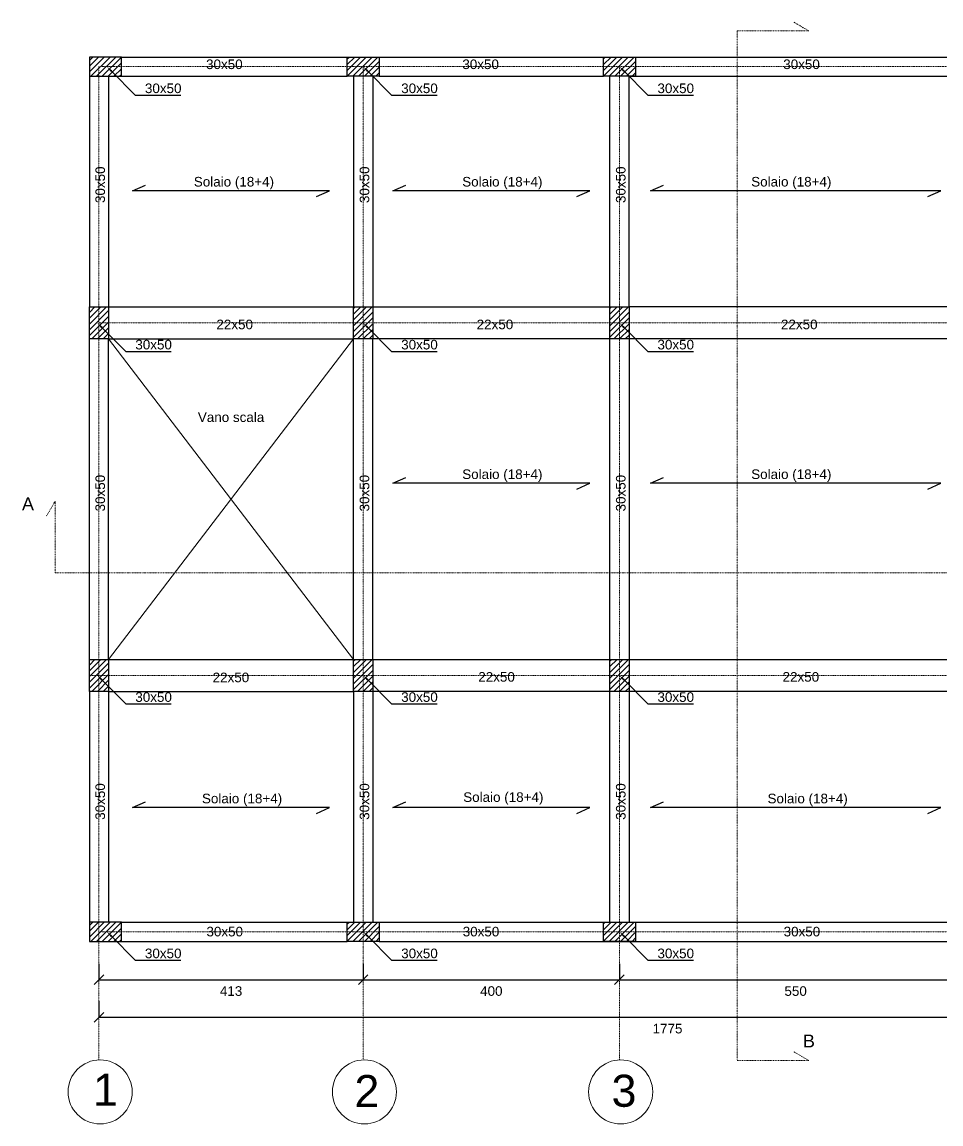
# Model space of a CAD drawing. Header units: millimetres. Extents: x -455371 to 117772, y -78417 to 116564.
# Drawn here: x -91593 to -77249, y -22450 to -5254 of the extents above; entities that cross this region are included whole.
import ezdxf
from ezdxf import colors
from ezdxf.entities.mleader import LeaderData, LeaderLine
from ezdxf.math import Vec2, Vec3

# ---------------------------------------------------------------- set-up
doc = ezdxf.new("R2010")
doc.units = ezdxf.units.MM
doc.linetypes.add('TRATTOPUNTO', pattern=[25.4, 12.7, -6.35, 0, -6.35])
doc.layers.get('0').update_dxf_attribs({"color": 255})
for name, color, linetype, lineweight in [('Cls', 7, 'Continuous', 25), ('fili fissi', 210, 'Continuous', 18), ('fili fissi tratteggiati', 210, 'TRATTOPUNTO', 18), ('quote', 5, 'Continuous', 15), ('Scritte', 7, 'Continuous', 15)]:
    doc.layers.add(name, color=color, linetype=linetype, lineweight=lineweight)
doc.layers.add('RETINI', color=253, linetype='Continuous')
doc.styles.get("Standard").update_dxf_attribs({"font": 'arial.ttf'})
doc.dimstyles.new('scala1 a 100', dxfattribs={"dimtxt": 150, "dimasz": 150, "dimexe": 0.18, "dimexo": 250, "dimgap": 100, "dimtad": 2, "dimdec": 0, "dimlfac": 0.1, "dimzin": 0, "dimdsep": 46, "dimtxsty": 'Standard', "dimblk": 'OBLIQUE', "dimcen": -100, "dimadec": 0, "dimazin": 0, "dimtfac": 1, "dimtdec": 0, "dimtofl": 0, "dimtmove": 0, "dimatfit": 3, "dimfxl": 250, "dimfxlon": 1, "dimtolj": 1, "dimtzin": 0, "dimarcsym": 0})

# ---------------------------------------------------------------- blocks, each defined once
blk = doc.blocks.new('_Oblique')
at = {"color": 0, "linetype": 'ByBlock', "lineweight": -2}
blk.add_line((-0.5, -0.5), (0.5, 0.5), dxfattribs=at)
blk = doc.blocks.new('*D2132')
at = {"layer": 'Defpoints', "color": 0, "transparency": 16777216}
for p in [(-90393, -19450), (-86268, -19450), (-86268, -20200)]:
    blk.add_point(p, dxfattribs=at)
at = {"layer": 'quote', "color": 0, "lineweight": -2, "transparency": 16777216}
for p, q in [((-90393, -19950), (-90393, -20200)), ((-86268, -19950), (-86268, -20200)), ((-90393, -20200), (-86268, -20200))]:
    blk.add_line(p, q, dxfattribs=at)
at = {"layer": 'quote', "color": 0, "lineweight": -2, "transparency": 16777216, "xscale": 150, "yscale": 150, "zscale": 150, "rotation": 180}
blk.add_blockref('_Oblique', (-90393, -20200), dxfattribs=at)
at = {"layer": 'quote', "color": 0, "lineweight": -2, "transparency": 16777216, "xscale": 150, "yscale": 150, "zscale": 150}
blk.add_blockref('_Oblique', (-86268, -20200), dxfattribs=at)
at = {"layer": 'quote', "color": 0, "transparency": 16777216, "insert": (-88330, -20377), "char_height": 150, "attachment_point": 5}
blk.add_mtext('\\A1;413', dxfattribs=at)
blk = doc.blocks.new('*D2133')
at = {"layer": 'Defpoints', "color": 0, "transparency": 16777216}
for p in [(-86268, -19450), (-82268, -19450), (-82268, -20200)]:
    blk.add_point(p, dxfattribs=at)
at = {"layer": 'quote', "color": 0, "lineweight": -2, "transparency": 16777216}
for p, q in [((-86268, -19950), (-86268, -20200)), ((-82268, -19950), (-82268, -20200)), ((-86268, -20200), (-82268, -20200))]:
    blk.add_line(p, q, dxfattribs=at)
at = {"layer": 'quote', "color": 0, "lineweight": -2, "transparency": 16777216, "xscale": 150, "yscale": 150, "zscale": 150, "rotation": 180}
blk.add_blockref('_Oblique', (-86268, -20200), dxfattribs=at)
at = {"layer": 'quote', "color": 0, "lineweight": -2, "transparency": 16777216, "xscale": 150, "yscale": 150, "zscale": 150}
blk.add_blockref('_Oblique', (-82268, -20200), dxfattribs=at)
at = {"layer": 'quote', "color": 0, "transparency": 16777216, "insert": (-84268, -20377), "char_height": 150, "attachment_point": 5}
blk.add_mtext('\\A1;400', dxfattribs=at)
blk = doc.blocks.new('*D2134')
at = {"layer": 'Defpoints', "color": 0, "transparency": 16777216}
for p in [(-82268, -19450), (-76768, -19450), (-76768, -20200)]:
    blk.add_point(p, dxfattribs=at)
at = {"layer": 'quote', "color": 0, "lineweight": -2, "transparency": 16777216}
for p, q in [((-82268, -19950), (-82268, -20200)), ((-76768, -19950), (-76768, -20200)), ((-82268, -20200), (-76768, -20200))]:
    blk.add_line(p, q, dxfattribs=at)
at = {"layer": 'quote', "color": 0, "lineweight": -2, "transparency": 16777216, "xscale": 150, "yscale": 150, "zscale": 150, "rotation": 180}
blk.add_blockref('_Oblique', (-82268, -20200), dxfattribs=at)
at = {"layer": 'quote', "color": 0, "lineweight": -2, "transparency": 16777216, "xscale": 150, "yscale": 150, "zscale": 150}
blk.add_blockref('_Oblique', (-76768, -20200), dxfattribs=at)
at = {"layer": 'quote', "color": 0, "transparency": 16777216, "insert": (-79518, -20377), "char_height": 150, "attachment_point": 5}
blk.add_mtext('\\A1;550', dxfattribs=at)
blk = doc.blocks.new('*D2136')
at = {"layer": 'Defpoints', "color": 0, "transparency": 16777216}
for p in [(-90393, -19450), (-72643, -19450), (-72643, -20786)]:
    blk.add_point(p, dxfattribs=at)
at = {"layer": 'quote', "color": 0, "lineweight": -2, "transparency": 16777216}
for p, q in [((-90393, -20536), (-90393, -20786)), ((-72643, -20536), (-72643, -20786)), ((-90393, -20786), (-72643, -20786))]:
    blk.add_line(p, q, dxfattribs=at)
at = {"layer": 'quote', "color": 0, "lineweight": -2, "transparency": 16777216, "xscale": 150, "yscale": 150, "zscale": 150, "rotation": 180}
blk.add_blockref('_Oblique', (-90393, -20786), dxfattribs=at)
at = {"layer": 'quote', "color": 0, "lineweight": -2, "transparency": 16777216, "xscale": 150, "yscale": 150, "zscale": 150}
blk.add_blockref('_Oblique', (-72643, -20786), dxfattribs=at)
at = {"layer": 'quote', "color": 0, "transparency": 16777216, "insert": (-81518, -20963), "char_height": 150, "attachment_point": 5}
blk.add_mtext('\\A1;1775', dxfattribs=at)

msp = doc.modelspace()

# ---------------------------------------------------------------- hatches: boundary and pattern name
at = {"layer": 'RETINI'}
h = msp.add_hatch(dxfattribs=at)
h.set_pattern_fill('ANSI31', color=256, scale=20)
h.set_pattern_definition([(45, (12989.58, -52022.914), (-44.90128, 44.90128), [])])
h.paths.add_polyline_path([(-90392.6, -5800.4), (-90542.6, -5800.4), (-90542.6, -6100.4), (-90392.6, -6100.4)])
h.paths.add_polyline_path([(-90042.6, -5800.4), (-90392.6, -5800.4), (-90392.6, -6100.4), (-90042.6, -6100.4)])
h = msp.add_hatch(dxfattribs=at)
h.set_pattern_fill('ANSI31', color=256, scale=20)
h.set_pattern_definition([(45, (16989.58, -52022.914), (-44.90128, 44.90128), [])])
h.paths.add_polyline_path([(-86392.6, -5800.4), (-86517.6, -5800.4), (-86517.6, -6100.4), (-86392.6, -6100.4)])
h.paths.add_polyline_path([(-86017.6, -5800.4), (-86392.6, -5800.4), (-86392.6, -6100.4), (-86017.6, -6100.4)])
h = msp.add_hatch(dxfattribs=at)
h.set_pattern_fill('ANSI31', color=256, scale=20)
h.set_pattern_definition([(45, (20989.58, -52022.914), (-44.90128, 44.90128), [])])
h.paths.add_polyline_path([(-82392.6, -5800.4), (-82517.6, -5800.4), (-82517.6, -6100.4), (-82392.6, -6100.4)])
h.paths.add_polyline_path([(-82017.6, -5800.4), (-82392.6, -5800.4), (-82392.6, -6100.4), (-82017.6, -6100.4)])
h = msp.add_hatch(dxfattribs=at)
h.set_pattern_fill('ANSI31', color=256, scale=20)
h.set_pattern_definition([(45, (0, 5500), (-44.90128, 44.90128), [])])
h.paths.add_polyline_path([(-90392.6, -9700.4), (-90542.6, -9700.4), (-90542.6, -10200.4), (-90392.6, -10200.4)])
h.paths.add_polyline_path([(-90242.6, -9700.4), (-90392.6, -9700.4), (-90392.6, -9950.4), (-90242.6, -9950.4)])
h.paths.add_polyline_path([(-90242.6, -9950.4), (-90392.6, -9950.4), (-90392.6, -10200.4), (-90242.6, -10200.4)])
h = msp.add_hatch(dxfattribs=at)
h.set_pattern_fill('ANSI31', color=256, scale=20)
h.set_pattern_definition([(45, (17114.58, -60022.914), (-44.90128, 44.90128), [])])
h.paths.add_polyline_path([(-86117.6, -9950.4), (-86267.6, -9950.4), (-86267.6, -10200.4), (-86117.6, -10200.4)])
h.paths.add_polyline_path([(-86267.6, -9950.4), (-86267.6, -9700.4), (-86417.6, -9700.4), (-86417.6, -10200.4), (-86267.6, -10200.4)])
h.paths.add_polyline_path([(-86117.6, -9700.4), (-86267.6, -9700.4), (-86267.6, -9950.4), (-86117.6, -9950.4)])
h = msp.add_hatch(dxfattribs=at)
h.set_pattern_fill('ANSI31', color=256, scale=20)
h.set_pattern_definition([(45, (21114.58, -60022.914), (-44.90128, 44.90128), [])])
h.paths.add_polyline_path([(-82117.6, -9950.4), (-82267.6, -9950.4), (-82267.6, -10200.4), (-82117.6, -10200.4)])
h.paths.add_polyline_path([(-82267.6, -9950.4), (-82267.6, -9700.4), (-82417.6, -9700.4), (-82417.6, -10200.4), (-82267.6, -10200.4)])
h.paths.add_polyline_path([(-82117.6, -9700.4), (-82267.6, -9700.4), (-82267.6, -9950.4), (-82117.6, -9950.4)])
h = msp.add_hatch(dxfattribs=at)
h.set_pattern_fill('ANSI31', color=256, scale=20)
h.paths.add_polyline_path([(-90392.6, -15200.4), (-90542.6, -15200.4), (-90542.6, -15700.4), (-90392.6, -15700.4)])
h.paths.add_polyline_path([(-90242.6, -15200.4), (-90392.6, -15200.4), (-90392.6, -15450.4), (-90242.6, -15450.4)])
h.paths.add_polyline_path([(-90242.6, -15450.4), (-90392.6, -15450.4), (-90392.6, -15700.4), (-90242.6, -15700.4)])
h = msp.add_hatch(dxfattribs=at)
h.set_pattern_fill('ANSI31', color=256, scale=20)
h.set_pattern_definition([(45, (17114.58, -65522.914), (-44.90128, 44.90128), [])])
h.paths.add_polyline_path([(-86117.6, -15450.4), (-86267.6, -15450.4), (-86267.6, -15700.4), (-86117.6, -15700.4)])
h.paths.add_polyline_path([(-86267.6, -15450.4), (-86267.6, -15200.4), (-86417.6, -15200.4), (-86417.6, -15700.4), (-86267.6, -15700.4)])
h.paths.add_polyline_path([(-86117.6, -15200.4), (-86267.6, -15200.4), (-86267.6, -15450.4), (-86117.6, -15450.4)])
h = msp.add_hatch(dxfattribs=at)
h.set_pattern_fill('ANSI31', color=256, scale=20)
h.set_pattern_definition([(45, (21114.58, -65522.914), (-44.90128, 44.90128), [])])
h.paths.add_polyline_path([(-82117.6, -15450.4), (-82267.6, -15450.4), (-82267.6, -15700.4), (-82117.6, -15700.4)])
h.paths.add_polyline_path([(-82267.6, -15450.4), (-82267.6, -15200.4), (-82417.6, -15200.4), (-82417.6, -15700.4), (-82267.6, -15700.4)])
h.paths.add_polyline_path([(-82117.6, -15200.4), (-82267.6, -15200.4), (-82267.6, -15450.4), (-82117.6, -15450.4)])
h = msp.add_hatch(dxfattribs=at)
h.set_pattern_fill('ANSI31', color=256, scale=20)
h.set_pattern_definition([(45, (12989.58, -65522.914), (-44.90128, 44.90128), [])])
h.paths.add_polyline_path([(-90392.6, -19300.4), (-90542.6, -19300.4), (-90542.6, -19600.4), (-90392.6, -19600.4)])
h.paths.add_polyline_path([(-90042.6, -19300.4), (-90392.6, -19300.4), (-90392.6, -19600.4), (-90042.6, -19600.4)])
h = msp.add_hatch(dxfattribs=at)
h.set_pattern_fill('ANSI31', color=256, scale=20)
h.set_pattern_definition([(45, (16989.58, -65522.914), (-44.90128, 44.90128), [])])
h.paths.add_polyline_path([(-86392.6, -19300.4), (-86517.6, -19300.4), (-86517.6, -19600.4), (-86392.6, -19600.4)])
h.paths.add_polyline_path([(-86017.6, -19300.4), (-86392.6, -19300.4), (-86392.6, -19600.4), (-86017.6, -19600.4)])
h = msp.add_hatch(dxfattribs=at)
h.set_pattern_fill('ANSI31', color=256, scale=20)
h.set_pattern_definition([(45, (20989.58, -65522.914), (-44.90128, 44.90128), [])])
h.paths.add_polyline_path([(-82392.6, -19300.4), (-82517.6, -19300.4), (-82517.6, -19600.4), (-82392.6, -19600.4)])
h.paths.add_polyline_path([(-82017.6, -19300.4), (-82392.6, -19300.4), (-82392.6, -19600.4), (-82017.6, -19600.4)])

# ---------------------------------------------------------------- linework, layer by layer
at = {"layer": 'Cls'}
for points in [[(-90542.6, -5800.4), (-90542.6, -6100.4), (-90042.6, -6100.4), (-90042.6, -5800.4), (-90542.6, -5800.4), (-90542.6, -5950.4)], [(-90042.6, -5800.4), (-86517.6, -5800.4)], [(-86017.6, -5800.4), (-82542.6, -5800.4)], [(-82542.6, -5800.4), (-81992.6, -5800.4)], [(-81992.6, -5800.4), (-77042.6, -5800.4)], [(-90542.6, -6100.4), (-90542.6, -9700.4)], [(-90242.6, -6100.4), (-90242.6, -9700.4)], [(-90042.6, -6100.4), (-86517.6, -6100.4)], [(-86417.6, -6100.4), (-86417.6, -9700.4)], [(-86117.6, -6100.4), (-86117.6, -9700.4)], [(-86117.6, -9700.4), (-82417.6, -9700.4), (-82417.6, -6100.4)], [(-86017.6, -6100.4), (-82517.6, -6100.4)], [(-86994.8, -7977.8), (-86792.4, -7887.9), (-88330.1, -7887.9), (-89867.7, -7887.9), (-89665.3, -7798.1)], [(-82932.3, -7977.8), (-82729.9, -7887.9), (-84267.6, -7887.9), (-85805.2, -7887.9), (-85602.8, -7798.1)], [(-77452.2, -7977.8), (-77249.9, -7887.9), (-80245.1, -7887.9), (-81782.7, -7887.9), (-81580.4, -7798.1)], [(-90542.6, -10200.4), (-90542.6, -9700.4), (-90242.6, -9700.4), (-90242.6, -10200.4), (-90542.6, -10200.4)], [(-90242.6, -9700.4), (-86417.6, -9700.4)], [(-86417.6, -10200.4), (-86417.6, -9700.4), (-86117.6, -9700.4), (-86117.6, -10200.4), (-86417.6, -10200.4)], [(-82417.6, -10200.4), (-82417.6, -9700.4), (-82117.6, -9700.4), (-82117.6, -10200.4), (-82417.6, -10200.4)], [(-90542.6, -15200.4), (-90542.6, -10200.4)], [(-90242.6, -15200.4), (-90242.6, -10200.4)], [(-90242.6, -10200.4), (-86417.6, -10200.4)], [(-86417.6, -15200.4), (-86417.6, -10200.4)], [(-86117.6, -15200.4), (-86117.6, -10200.4)], [(-86117.6, -15200.4), (-82417.6, -15200.4), (-82417.6, -10200.4), (-86117.6, -10200.4)], [(-76917.6, -10200.4), (-82117.6, -10200.4), (-82117.6, -15200.4), (-76917.6, -15200.4)], [(-82932.3, -12542.3), (-82729.9, -12452.5), (-84267.6, -12452.5), (-85805.2, -12452.5), (-85602.8, -12362.7)], [(-77452.2, -12542.3), (-77249.9, -12452.5), (-80245.1, -12452.5), (-81782.7, -12452.5), (-81580.4, -12362.7)], [(-90542.6, -15700.4), (-90542.6, -15200.4), (-90242.6, -15200.4), (-90242.6, -15700.4), (-90542.6, -15700.4)], [(-90242.6, -15200.4), (-86417.6, -15200.4)], [(-86417.6, -15700.4), (-86417.6, -15200.4), (-86117.6, -15200.4), (-86117.6, -15700.4), (-86417.6, -15700.4)], [(-82417.6, -15700.4), (-82417.6, -15200.4), (-82117.6, -15200.4), (-82117.6, -15700.4), (-82417.6, -15700.4)], [(-90542.6, -15700.4), (-90542.6, -19300.4)], [(-90242.6, -15700.4), (-90242.6, -19300.4)], [(-90242.6, -15700.4), (-86417.6, -15700.4)], [(-86417.6, -15700.4), (-86417.6, -19300.4)], [(-86117.6, -19300.4), (-82417.6, -19300.4), (-82417.6, -15700.4), (-86117.6, -15700.4)], [(-86117.6, -15700.4), (-86117.6, -19300.4)], [(-86994.8, -17602.8), (-86792.4, -17512.9), (-88330.1, -17512.9), (-89867.7, -17512.9), (-89665.3, -17423.1)], [(-82932.3, -17602.8), (-82729.9, -17512.9), (-84267.6, -17512.9), (-85805.2, -17512.9), (-85602.8, -17423.1)], [(-77452.2, -17602.8), (-77249.9, -17512.9), (-80245.1, -17512.9), (-81782.7, -17512.9), (-81580.4, -17423.1)], [(-90542.6, -19300.4), (-90542.6, -19600.4), (-90042.6, -19600.4), (-90042.6, -19300.4), (-90542.6, -19300.4), (-90542.6, -19450.4)], [(-90042.6, -19300.4), (-86517.6, -19300.4)], [(-82017.6, -19300.4), (-77017.6, -19300.4)], [(-90042.6, -19600.4), (-86517.6, -19600.4)], [(-86017.6, -19600.4), (-82542.6, -19600.4)], [(-82542.6, -19600.4), (-81992.6, -19600.4)], [(-82267.6, -19600.4), (-76767.6, -19600.4)]]:
    msp.add_lwpolyline(points, dxfattribs=at)
for points in [[(-86017.6, -5800.4), (-86017.6, -6100.4), (-86517.6, -6100.4), (-86517.6, -5800.4)], [(-82017.6, -5800.4), (-82017.6, -6100.4), (-82517.6, -6100.4), (-82517.6, -5800.4)], [(-76917.6, -9700.4), (-82117.6, -9700.4), (-82117.6, -6100.4), (-76917.6, -6100.4)], [(-76917.6, -15700.4), (-82117.6, -15700.4), (-82117.6, -19300.4), (-76917.6, -19300.4)], [(-86017.6, -19300.4), (-86017.6, -19600.4), (-86517.6, -19600.4), (-86517.6, -19300.4)], [(-82017.6, -19300.4), (-82017.6, -19600.4), (-82517.6, -19600.4), (-82517.6, -19300.4)]]:
    msp.add_lwpolyline(points, close=True, dxfattribs=at)
at = {"layer": 'fili fissi'}
for centre in [(-90374, -21950.1), (-86249, -21950.1), (-82249, -21950.1)]:
    msp.add_circle(centre, 500, dxfattribs=at)
at = {"layer": 'fili fissi tratteggiati'}
for p, q in [((-79310.9, -5393.7), (-79548.7, -5254.2)), ((-80430.1, -5393.7), (-79310.9, -5393.7)), ((-91075, -12730.7), (-91214.5, -12968.6)), ((-91075, -13849.9), (-91075, -12730.7)), ((-91075, -13849.9), (-70236.5, -13849.9)), ((-79310.9, -21461.5), (-79548.7, -21322)), ((-80430.1, -21461.5), (-79310.9, -21461.5))]:
    msp.add_line(p, q, dxfattribs=at)
at = {"layer": 'fili fissi tratteggiati', "ltscale": 0.25}
for p, q in [((-90367.6, -5950.4), (-70492.6, -5950.4)), ((-90392.6, -9950.4), (-70492.6, -9950.4)), ((-70492.6, -15450.4), (-90517.6, -15450.4))]:
    msp.add_line(p, q, dxfattribs=at)
at = {"layer": 'fili fissi tratteggiati'}
msp.add_lwpolyline([(-80430.1, -5393.7), (-80430.1, -21461.5)], dxfattribs=at)
at = {"layer": 'fili fissi tratteggiati', "ltscale": 0.25}
for points in [[(-90392.6, -21450.4), (-90392.6, -5950.4)], [(-86267.6, -5950.4), (-86267.6, -21450.4)], [(-82267.6, -21450.4), (-82267.6, -5950.4)], [(-90367.6, -19450.4), (-70492.6, -19450.4)]]:
    msp.add_lwpolyline(points, dxfattribs=at)
at = {"layer": 'quote'}
for points in [[(-90242.6, -10200.4), (-86417.6, -15200.4)], [(-90242.6, -15200.4), (-86417.6, -10200.4)]]:
    msp.add_lwpolyline(points, dxfattribs=at)

# ---------------------------------------------------------------- texts
at = {"layer": 'Scritte', "attachment_point": 1}
for s, width, gutter_width, heights, insert, char_height in [('30x50', 1161.595, 12.5, [0], (-88720.3, -5838.3), 150), ('30x50', 1161.595, 12.5, [0], (-84720.3, -5838.3), 150), ('30x50', 1161.595, 12.5, [0], (-79711.3, -5838.3), 150), ('Solaio (18+4)', 1399.609, 12.5, [0], (-88911.5, -7671.1), 150), ('Solaio (18+4)', 1399.609, 12.5, [0], (-84722.1, -7671.1), 150), ('Solaio (18+4)', 1399.609, 12.5, [0], (-80211.5, -7671.1), 150), ('22x50', 1161.595, 12.5, [0], (-88559.1, -9898.3), 150), ('22x50', 1161.595, 12.5, [0], (-84496.6, -9898.3), 150), ('22x50', 1161.595, 12.5, [0], (-79746.6, -9898.3), 150), ('Vano scala', 1399.609, 12.5, [0], (-88848.7, -11345.5), 150), ('Solaio (18+4)', 1399.609, 12.5, [0], (-84722.1, -12235.6), 150), ('Solaio (18+4)', 1399.609, 12.5, [0], (-80211.5, -12235.6), 150), ('\\pxqc;A', 437.901, 0, [313.3], (-91719.4, -12672.2), 200), ('22x50', 1161.595, 12.5, [0], (-88618, -15406.8), 150), ('22x50', 1161.595, 12.5, [0], (-84471.6, -15398.3), 150), ('22x50', 1161.595, 12.5, [0], (-79721.6, -15398.3), 150), ('Solaio (18+4)', 1399.609, 12.5, [0], (-88784.6, -17296.1), 150), ('Solaio (18+4)', 1399.609, 12.5, [0], (-84706.6, -17274.6), 150), ('Solaio (18+4)', 1399.609, 12.5, [0], (-79956.6, -17296.1), 150), ('30x50', 96.457, 12.5, [0], (-88714.5, -19373.1), 150), ('30x50', 1161.595, 12.5, [0], (-84714.5, -19373.1), 150), ('30x50', 1161.595, 12.5, [0], (-79705.5, -19373.1), 150), ('\\pxqc;B', 437.901, 0, [313.3], (-79529, -21055), 200), ('1', 937.472, 12.5, [0], (-90485.3, -21665.7), 500), ('2', 937.472, 12.5, [0], (-86404.2, -21686.4), 500), ('3', 937.472, 12.5, [0], (-82390.8, -21681.8), 500)]:
    msp.add_mtext_dynamic_manual_height_columns(s, width=width, gutter_width=gutter_width, heights=heights, dxfattribs=dict(at, insert=insert, char_height=char_height))
at = {"layer": 'Scritte', "char_height": 150, "attachment_point": 1, "rotation": 90}
for insert in [(-90448, -8078.6), (-86323, -8078.6), (-82323, -8078.6), (-90448, -12891.1), (-86323, -12891.1), (-82323, -12891.1), (-90448, -17703.6), (-86323, -17703.6), (-82323, -17703.6)]:
    msp.add_mtext_dynamic_manual_height_columns('30x50', width=1136.536, gutter_width=12.5, heights=[0], dxfattribs=dict(at, insert=insert))

# ---------------------------------------------------------------- dimensions: what is measured, and where the dimension line sits
at = {"layer": 'quote'}
for base, p1, p2, picture, middle in [((-86267.5538952, -20200.0565188), (-90392.5538952, -19450.4367595), (-86267.5538952, -19450.4367595), '*D2132', (-88330.0538952, -20376.6936266)), ((-72642.6, -20786.3), (-90392.6, -19450.4), (-72642.6, -19450.4), '*D2136', (-81517.6, -20962.9))]:
    dim = msp.add_linear_dim(base=base, p1=p1, p2=p2, dimstyle='scala1 a 100', dxfattribs=at)
    dim.commit()
    dim.dimension.update_dxf_attribs({"geometry": picture, "text_midpoint": middle})
for base, p1, p2, picture, middle in [((-82267.6, -20200.1), (-86267.6, -19450.4), (-82267.6, -19450.4), '*D2133', (-84267.6, -20376.6)), ((-76767.6, -20200.1), (-82267.6, -19450.4), (-76767.6, -19450.4), '*D2134', (-79517.6, -20376.6))]:
    dim = msp.add_linear_dim(base=base, p1=p1, p2=p2, dimstyle='scala1 a 100', override={"dimtmove": 1}, dxfattribs=at)
    dim.commit()
    dim.dimension.update_dxf_attribs({"geometry": picture, "text_midpoint": middle})

# ---------------------------------------------------------------- leaders
ml = msp.add_multileader_mtext('Standard', dxfattribs=at)
ml.set_content('30x50', color=256)
ml.set_leader_properties()
ml.build(insert=Vec2(0, 0))
ml.multileader.update_dxf_attribs({"text_left_attachment_type": 6, "text_right_attachment_type": 6, "dogleg_length": 100, "arrow_head_size": 100})
ctx = ml.context
ctx.base_point, ctx.char_height, ctx.arrow_head_size, ctx.landing_gap_size, ctx.plane_origin = Vec3(-89724.7, -6393.3), 150, 100, 50, Vec3(-90267.6, -5950.4)
ctx.left_attachment, ctx.right_attachment = 6, 6
notes = []
notes.append((ctx, [(0, (1, 1, 0), (-89824.7, -6393.3), (1, 0), 100, [(0, [(-90267.6, -5950.4), (-89824.7, -6393.3)], 0, [])])]))
ctx.mtext.insert, ctx.mtext.flow_direction = Vec3(-89674.7, -6213.3), 5
ml = msp.add_multileader_mtext('Standard', dxfattribs=at)
ml.set_content('30x50', color=256)
ml.set_leader_properties()
ml.build(insert=Vec2(0, 0))
ml.multileader.update_dxf_attribs({"text_left_attachment_type": 6, "text_right_attachment_type": 6, "dogleg_length": 100, "arrow_head_size": 100})
ctx = ml.context
ctx.base_point, ctx.char_height, ctx.arrow_head_size, ctx.landing_gap_size, ctx.plane_origin = Vec3(-85724.7, -6393.3), 150, 100, 50, Vec3(-86267.6, -5950.4)
ctx.left_attachment, ctx.right_attachment = 6, 6
notes.append((ctx, [(0, (1, 1, 0), (-85824.7, -6393.3), (1, 0), 100, [(0, [(-86267.6, -5950.4), (-85824.7, -6393.3)], 0, [])])]))
ctx.mtext.insert, ctx.mtext.flow_direction = Vec3(-85674.7, -6213.3), 5
ml = msp.add_multileader_mtext('Standard', dxfattribs=at)
ml.set_content('30x50', color=256)
ml.set_leader_properties()
ml.build(insert=Vec2(0, 0))
ml.multileader.update_dxf_attribs({"text_left_attachment_type": 6, "text_right_attachment_type": 6, "dogleg_length": 100, "arrow_head_size": 100})
ctx = ml.context
ctx.base_point, ctx.char_height, ctx.arrow_head_size, ctx.landing_gap_size, ctx.plane_origin = Vec3(-81724.7, -6393.3), 150, 100, 50, Vec3(-82267.6, -5950.4)
ctx.left_attachment, ctx.right_attachment = 6, 6
notes.append((ctx, [(0, (1, 1, 0), (-81824.7, -6393.3), (1, 0), 100, [(0, [(-82267.6, -5950.4), (-81824.7, -6393.3)], 0, [])])]))
ctx.mtext.insert, ctx.mtext.flow_direction = Vec3(-81674.7, -6213.3), 5
ml = msp.add_multileader_mtext('Standard', dxfattribs=at)
ml.set_content('30x50', color=256)
ml.set_leader_properties()
ml.build(insert=Vec2(0, 0))
ml.multileader.update_dxf_attribs({"text_left_attachment_type": 6, "text_right_attachment_type": 6, "dogleg_length": 100, "arrow_head_size": 100})
ctx = ml.context
ctx.base_point, ctx.char_height, ctx.arrow_head_size, ctx.landing_gap_size, ctx.plane_origin = Vec3(-89874.7, -10393.3), 150, 100, 50, Vec3(-90417.6, -9950.4)
ctx.left_attachment, ctx.right_attachment = 6, 6
notes.append((ctx, [(0, (1, 1, 0), (-89974.7, -10393.3), (1, 0), 100, [(0, [(-90417.6, -9950.4), (-89974.7, -10393.3)], 0, [])])]))
ctx.mtext.insert, ctx.mtext.flow_direction = Vec3(-89824.7, -10213.3), 5
ml = msp.add_multileader_mtext('Standard', dxfattribs=at)
ml.set_content('30x50', color=256)
ml.set_leader_properties()
ml.build(insert=Vec2(0, 0))
ml.multileader.update_dxf_attribs({"text_left_attachment_type": 6, "text_right_attachment_type": 6, "dogleg_length": 100, "arrow_head_size": 100})
ctx = ml.context
ctx.base_point, ctx.char_height, ctx.arrow_head_size, ctx.landing_gap_size, ctx.plane_origin = Vec3(-85724.7, -10393.3), 150, 100, 50, Vec3(-86267.6, -9950.4)
ctx.left_attachment, ctx.right_attachment = 6, 6
notes.append((ctx, [(0, (1, 1, 0), (-85824.7, -10393.3), (1, 0), 100, [(0, [(-86267.6, -9950.4), (-85824.7, -10393.3)], 0, [])])]))
ctx.mtext.insert, ctx.mtext.flow_direction = Vec3(-85674.7, -10213.3), 5
ml = msp.add_multileader_mtext('Standard', dxfattribs=at)
ml.set_content('30x50', color=256)
ml.set_leader_properties()
ml.build(insert=Vec2(0, 0))
ml.multileader.update_dxf_attribs({"text_left_attachment_type": 6, "text_right_attachment_type": 6, "dogleg_length": 100, "arrow_head_size": 100})
ctx = ml.context
ctx.base_point, ctx.char_height, ctx.arrow_head_size, ctx.landing_gap_size, ctx.plane_origin = Vec3(-81724.7, -10393.3), 150, 100, 50, Vec3(-82267.6, -9950.4)
ctx.left_attachment, ctx.right_attachment = 6, 6
notes.append((ctx, [(0, (1, 1, 0), (-81824.7, -10393.3), (1, 0), 100, [(0, [(-82267.6, -9950.4), (-81824.7, -10393.3)], 0, [])])]))
ctx.mtext.insert, ctx.mtext.flow_direction = Vec3(-81674.7, -10213.3), 5
ml = msp.add_multileader_mtext('Standard', dxfattribs=at)
ml.set_content('30x50', color=256)
ml.set_leader_properties()
ml.build(insert=Vec2(0, 0))
ml.multileader.update_dxf_attribs({"text_left_attachment_type": 6, "text_right_attachment_type": 6, "dogleg_length": 100, "arrow_head_size": 100})
ctx = ml.context
ctx.base_point, ctx.char_height, ctx.arrow_head_size, ctx.landing_gap_size, ctx.plane_origin = Vec3(-89874.7, -15893.3), 150, 100, 50, Vec3(-90417.6, -15450.4)
ctx.left_attachment, ctx.right_attachment = 6, 6
notes.append((ctx, [(0, (1, 1, 0), (-89974.7, -15893.3), (1, 0), 100, [(0, [(-90417.6, -15450.4), (-89974.7, -15893.3)], 0, [])])]))
ctx.mtext.insert, ctx.mtext.flow_direction = Vec3(-89824.7, -15713.3), 5
ml = msp.add_multileader_mtext('Standard', dxfattribs=at)
ml.set_content('30x50', color=256)
ml.set_leader_properties()
ml.build(insert=Vec2(0, 0))
ml.multileader.update_dxf_attribs({"text_left_attachment_type": 6, "text_right_attachment_type": 6, "dogleg_length": 100, "arrow_head_size": 100})
ctx = ml.context
ctx.base_point, ctx.char_height, ctx.arrow_head_size, ctx.landing_gap_size, ctx.plane_origin = Vec3(-85724.7, -15893.3), 150, 100, 50, Vec3(-86267.6, -15450.4)
ctx.left_attachment, ctx.right_attachment = 6, 6
notes.append((ctx, [(0, (1, 1, 0), (-85824.7, -15893.3), (1, 0), 100, [(0, [(-86267.6, -15450.4), (-85824.7, -15893.3)], 0, [])])]))
ctx.mtext.insert, ctx.mtext.flow_direction = Vec3(-85674.7, -15713.3), 5
ml = msp.add_multileader_mtext('Standard', dxfattribs=at)
ml.set_content('30x50', color=256)
ml.set_leader_properties()
ml.build(insert=Vec2(0, 0))
ml.multileader.update_dxf_attribs({"text_left_attachment_type": 6, "text_right_attachment_type": 6, "dogleg_length": 100, "arrow_head_size": 100})
ctx = ml.context
ctx.base_point, ctx.char_height, ctx.arrow_head_size, ctx.landing_gap_size, ctx.plane_origin = Vec3(-81724.7, -15893.3), 150, 100, 50, Vec3(-82267.6, -15450.4)
ctx.left_attachment, ctx.right_attachment = 6, 6
notes.append((ctx, [(0, (1, 1, 0), (-81824.7, -15893.3), (1, 0), 100, [(0, [(-82267.6, -15450.4), (-81824.7, -15893.3)], 0, [])])]))
ctx.mtext.insert, ctx.mtext.flow_direction = Vec3(-81674.7, -15713.3), 5
ml = msp.add_multileader_mtext('Standard', dxfattribs=at)
ml.set_content('30x50', color=256)
ml.set_leader_properties()
ml.build(insert=Vec2(0, 0))
ml.multileader.update_dxf_attribs({"text_left_attachment_type": 6, "text_right_attachment_type": 6, "dogleg_length": 100, "arrow_head_size": 100})
ctx = ml.context
ctx.base_point, ctx.char_height, ctx.arrow_head_size, ctx.landing_gap_size, ctx.plane_origin = Vec3(-89724.7, -19893.3), 150, 100, 50, Vec3(-90267.6, -19450.4)
ctx.left_attachment, ctx.right_attachment = 6, 6
notes.append((ctx, [(0, (1, 1, 0), (-89824.7, -19893.3), (1, 0), 100, [(0, [(-90267.6, -19450.4), (-89824.7, -19893.3)], 0, [])])]))
ctx.mtext.insert, ctx.mtext.flow_direction = Vec3(-89674.7, -19713.3), 5
ml = msp.add_multileader_mtext('Standard', dxfattribs=at)
ml.set_content('30x50', color=256)
ml.set_leader_properties()
ml.build(insert=Vec2(0, 0))
ml.multileader.update_dxf_attribs({"text_left_attachment_type": 6, "text_right_attachment_type": 6, "dogleg_length": 100, "arrow_head_size": 100})
ctx = ml.context
ctx.base_point, ctx.char_height, ctx.arrow_head_size, ctx.landing_gap_size, ctx.plane_origin = Vec3(-85724.7, -19893.3), 150, 100, 50, Vec3(-86267.6, -19450.4)
ctx.left_attachment, ctx.right_attachment = 6, 6
notes.append((ctx, [(0, (1, 1, 0), (-85824.7, -19893.3), (1, 0), 100, [(0, [(-86267.6, -19450.4), (-85824.7, -19893.3)], 0, [])])]))
ctx.mtext.insert, ctx.mtext.flow_direction = Vec3(-85674.7, -19713.3), 5
ml = msp.add_multileader_mtext('Standard', dxfattribs=at)
ml.set_content('30x50', color=256)
ml.set_leader_properties()
ml.build(insert=Vec2(0, 0))
ml.multileader.update_dxf_attribs({"text_left_attachment_type": 6, "text_right_attachment_type": 6, "dogleg_length": 100, "arrow_head_size": 100})
ctx = ml.context
ctx.base_point, ctx.char_height, ctx.arrow_head_size, ctx.landing_gap_size, ctx.plane_origin = Vec3(-81724.7, -19893.3), 150, 100, 50, Vec3(-82267.6, -19450.4)
ctx.left_attachment, ctx.right_attachment = 6, 6
notes.append((ctx, [(0, (1, 1, 0), (-81824.7, -19893.3), (1, 0), 100, [(0, [(-82267.6, -19450.4), (-81824.7, -19893.3)], 0, [])])]))
ctx.mtext.insert, ctx.mtext.flow_direction = Vec3(-81674.7, -19713.3), 5
for ctx, leaders in notes:
    for number, flags, end, landing, length, lines in leaders:
        leader = LeaderData()
        leader.index, (leader.has_last_leader_line, leader.has_dogleg_vector, leader.attachment_direction) = number, flags
        leader.last_leader_point, leader.dogleg_vector, leader.dogleg_length = Vec3(end), Vec3(landing), length
        for number, points, colour, breaks in lines:
            line = LeaderLine()
            line.index, line.vertices, line.color, line.breaks = number, Vec3.list(points), colors.encode_raw_color(colour), breaks
            leader.lines.append(line)
        ctx.leaders.append(leader)

doc.saveas('drawing.dxf')
